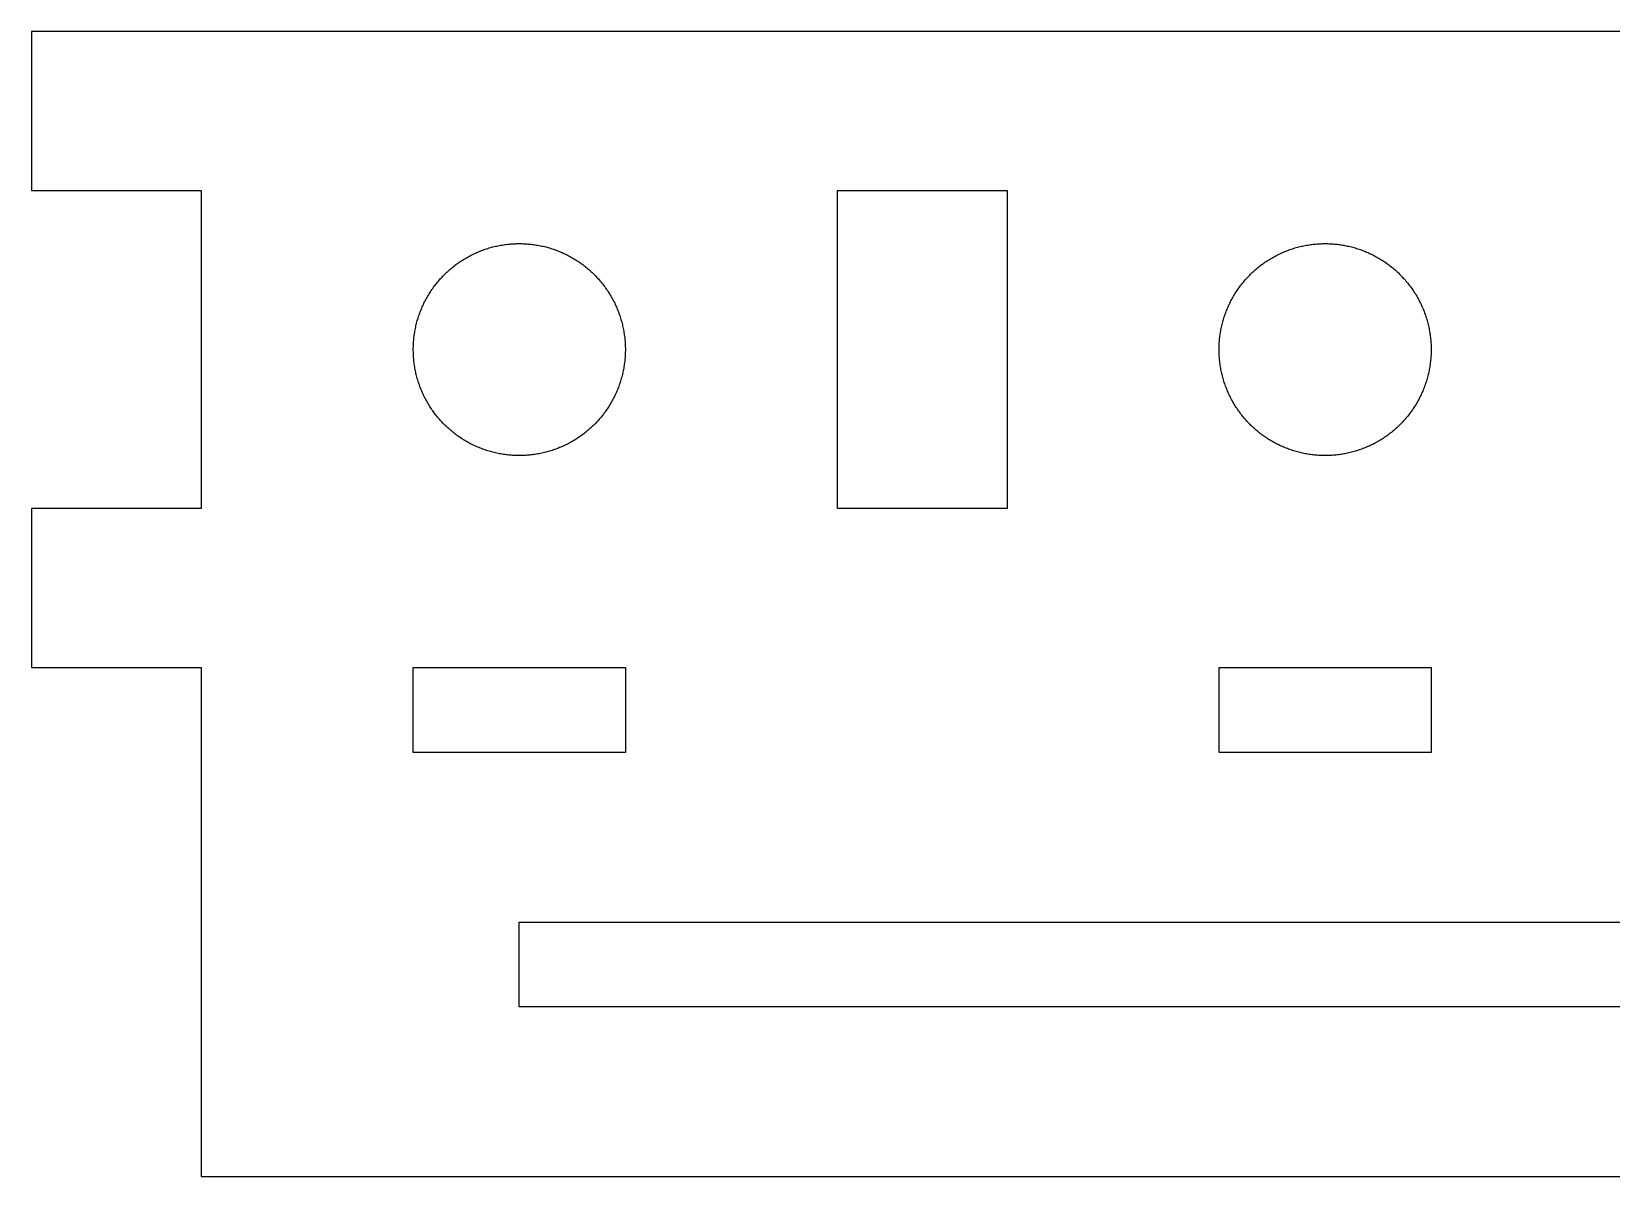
# Model space of a CAD drawing. Header units: metres. Extents: x -160 to 479, y -45 to 506.
# Drawn here: x -160 to -85.5, y 18 to 72 of the extents above; entities that cross this region are included whole.
import ezdxf

# ---------------------------------------------------------------- set-up
doc = ezdxf.new("R2010")
doc.units = ezdxf.units.M

msp = doc.modelspace()

# ---------------------------------------------------------------- linework, layer by layer
for p, q in [((152, 72), (-160, 72)), ((-160, 72), (-160, 64.5)), ((-160, 64.5), (-152, 64.5)), ((-152, 64.5), (-152, 49.5)), ((-122, 49.5), (-122, 64.5)), ((-122, 64.5), (-114, 64.5)), ((-114, 64.5), (-114, 49.5)), ((-138.304, 61.8269), (-138.243, 61.8429)), ((-138.243, 61.8429), (-138.182, 61.8582)), ((-138.182, 61.8582), (-138.121, 61.8726)), ((-138.121, 61.8726), (-138.06, 61.8863)), ((-138.06, 61.8863), (-137.999, 61.8993)), ((-137.999, 61.8993), (-137.937, 61.9114)), ((-137.937, 61.9114), (-137.875, 61.9228)), ((-137.875, 61.9228), (-137.813, 61.9334)), ((-137.813, 61.9334), (-137.751, 61.9433)), ((-137.751, 61.9433), (-137.689, 61.9523)), ((-137.689, 61.9523), (-137.627, 61.9606)), ((-137.627, 61.9606), (-137.564, 61.968)), ((-137.564, 61.968), (-137.502, 61.9747)), ((-137.502, 61.9747), (-137.439, 61.9807)), ((-137.439, 61.9807), (-137.377, 61.9858)), ((-137.377, 61.9858), (-137.314, 61.9901)), ((-137.314, 61.9901), (-137.251, 61.9937)), ((-137.251, 61.9937), (-137.188, 61.9964)), ((-137.188, 61.9964), (-137.126, 61.9984)), ((-137.126, 61.9984), (-137.063, 61.9996)), ((-137.063, 61.9996), (-137, 62)), ((-137, 62), (-136.937, 61.9996)), ((-136.937, 61.9996), (-136.874, 61.9984)), ((-136.874, 61.9984), (-136.812, 61.9964)), ((-136.812, 61.9964), (-136.749, 61.9937)), ((-136.749, 61.9937), (-136.686, 61.9901)), ((-136.686, 61.9901), (-136.623, 61.9858)), ((-136.623, 61.9858), (-136.561, 61.9807)), ((-136.561, 61.9807), (-136.498, 61.9747)), ((-136.498, 61.9747), (-136.436, 61.968)), ((-136.436, 61.968), (-136.373, 61.9606)), ((-136.373, 61.9606), (-136.311, 61.9523)), ((-136.311, 61.9523), (-136.249, 61.9433)), ((-136.249, 61.9433), (-136.187, 61.9334)), ((-136.187, 61.9334), (-136.125, 61.9228)), ((-136.125, 61.9228), (-136.063, 61.9114)), ((-136.063, 61.9114), (-136.001, 61.8993)), ((-136.001, 61.8993), (-135.94, 61.8863)), ((-135.94, 61.8863), (-135.879, 61.8726)), ((-135.879, 61.8726), (-135.818, 61.8582)), ((-135.818, 61.8582), (-135.757, 61.8429)), ((-135.757, 61.8429), (-135.696, 61.8269)), ((-100.304, 61.8269), (-100.243, 61.8429)), ((-100.243, 61.8429), (-100.182, 61.8582)), ((-100.182, 61.8582), (-100.121, 61.8726)), ((-100.121, 61.8726), (-100.06, 61.8863)), ((-100.06, 61.8863), (-99.9985, 61.8993)), ((-99.9985, 61.8993), (-99.9369, 61.9114)), ((-99.9369, 61.9114), (-99.8751, 61.9228)), ((-99.8751, 61.9228), (-99.8132, 61.9334)), ((-99.8132, 61.9334), (-99.7511, 61.9433)), ((-99.7511, 61.9433), (-99.6889, 61.9523)), ((-99.6889, 61.9523), (-99.6267, 61.9606)), ((-99.6267, 61.9606), (-99.5643, 61.968)), ((-99.5643, 61.968), (-99.5018, 61.9747)), ((-99.5018, 61.9747), (-99.4393, 61.9807)), ((-99.4393, 61.9807), (-99.3766, 61.9858)), ((-99.3766, 61.9858), (-99.3139, 61.9901)), ((-99.3139, 61.9901), (-99.2512, 61.9937)), ((-99.2512, 61.9937), (-99.1884, 61.9964)), ((-99.1884, 61.9964), (-99.1256, 61.9984)), ((-99.1256, 61.9984), (-99.0628, 61.9996)), ((-99.0628, 61.9996), (-99, 62)), ((-99, 62), (-98.9372, 61.9996)), ((-98.9372, 61.9996), (-98.8743, 61.9984)), ((-98.8743, 61.9984), (-98.8115, 61.9964)), ((-98.8115, 61.9964), (-98.7488, 61.9937)), ((-98.7488, 61.9937), (-98.686, 61.9901)), ((-98.686, 61.9901), (-98.6234, 61.9858)), ((-98.6234, 61.9858), (-98.5607, 61.9807)), ((-98.5607, 61.9807), (-98.4982, 61.9747)), ((-98.4982, 61.9747), (-98.4357, 61.968)), ((-98.4357, 61.968), (-98.3733, 61.9606)), ((-98.3733, 61.9606), (-98.311, 61.9523)), ((-98.311, 61.9523), (-98.2489, 61.9433)), ((-98.2489, 61.9433), (-98.1868, 61.9334)), ((-98.1868, 61.9334), (-98.1249, 61.9228)), ((-98.1249, 61.9228), (-98.0631, 61.9114)), ((-98.0631, 61.9114), (-98.0014, 61.8993)), ((-98.0014, 61.8993), (-97.94, 61.8863)), ((-97.94, 61.8863), (-97.8786, 61.8726)), ((-97.8786, 61.8726), (-97.8175, 61.8582)), ((-97.8175, 61.8582), (-97.7565, 61.8429)), ((-97.7565, 61.8429), (-97.6958, 61.8269)), ((-139.888, 61.0817), (-139.836, 61.1177)), ((-139.836, 61.1177), (-139.784, 61.153)), ((-139.784, 61.153), (-139.732, 61.1876)), ((-139.732, 61.1876), (-139.679, 61.2216)), ((-139.679, 61.2216), (-139.626, 61.255)), ((-139.626, 61.255), (-139.572, 61.2876)), ((-139.572, 61.2876), (-139.518, 61.3196)), ((-139.518, 61.3196), (-139.464, 61.3509)), ((-139.464, 61.3509), (-139.409, 61.3815)), ((-139.409, 61.3815), (-139.354, 61.4115)), ((-139.354, 61.4115), (-139.298, 61.4407)), ((-139.298, 61.4407), (-139.242, 61.4692)), ((-139.242, 61.4692), (-139.186, 61.497)), ((-139.186, 61.497), (-139.129, 61.5241)), ((-139.129, 61.5241), (-139.072, 61.5505)), ((-139.072, 61.5505), (-139.015, 61.5762)), ((-139.015, 61.5762), (-138.957, 61.6012)), ((-138.957, 61.6012), (-138.899, 61.6254)), ((-138.899, 61.6254), (-138.841, 61.6489)), ((-138.841, 61.6489), (-138.782, 61.6716)), ((-138.782, 61.6716), (-138.723, 61.6937)), ((-138.723, 61.6937), (-138.664, 61.715)), ((-138.664, 61.715), (-138.605, 61.7355)), ((-138.605, 61.7355), (-138.545, 61.7553)), ((-138.545, 61.7553), (-138.485, 61.7743)), ((-138.485, 61.7743), (-138.425, 61.7926)), ((-138.425, 61.7926), (-138.365, 61.8101)), ((-138.365, 61.8101), (-138.304, 61.8269)), ((-135.696, 61.8269), (-135.635, 61.8101)), ((-135.635, 61.8101), (-135.575, 61.7926)), ((-135.575, 61.7926), (-135.515, 61.7743)), ((-135.515, 61.7743), (-135.455, 61.7553)), ((-135.455, 61.7553), (-135.395, 61.7355)), ((-135.395, 61.7355), (-135.336, 61.715)), ((-135.336, 61.715), (-135.277, 61.6937)), ((-135.277, 61.6937), (-135.218, 61.6716)), ((-135.218, 61.6716), (-135.159, 61.6489)), ((-135.159, 61.6489), (-135.101, 61.6254)), ((-135.101, 61.6254), (-135.043, 61.6012)), ((-135.043, 61.6012), (-134.985, 61.5762)), ((-134.985, 61.5762), (-134.928, 61.5505)), ((-134.928, 61.5505), (-134.871, 61.5241)), ((-134.871, 61.5241), (-134.814, 61.497)), ((-134.814, 61.497), (-134.758, 61.4692)), ((-134.758, 61.4692), (-134.702, 61.4407)), ((-134.702, 61.4407), (-134.646, 61.4115)), ((-134.646, 61.4115), (-134.591, 61.3815)), ((-134.591, 61.3815), (-134.536, 61.3509)), ((-134.536, 61.3509), (-134.482, 61.3196)), ((-134.482, 61.3196), (-134.428, 61.2876)), ((-134.428, 61.2876), (-134.374, 61.255)), ((-134.374, 61.255), (-134.321, 61.2216)), ((-134.321, 61.2216), (-134.268, 61.1876)), ((-134.268, 61.1876), (-134.216, 61.153)), ((-134.216, 61.153), (-134.164, 61.1177)), ((-134.164, 61.1177), (-134.112, 61.0817)), ((-101.888, 61.0817), (-101.836, 61.1177)), ((-101.836, 61.1177), (-101.784, 61.153)), ((-101.784, 61.153), (-101.732, 61.1876)), ((-101.732, 61.1876), (-101.679, 61.2216)), ((-101.679, 61.2216), (-101.626, 61.255)), ((-101.626, 61.255), (-101.572, 61.2876)), ((-101.572, 61.2876), (-101.518, 61.3196)), ((-101.518, 61.3196), (-101.464, 61.3509)), ((-101.464, 61.3509), (-101.409, 61.3815)), ((-101.409, 61.3815), (-101.354, 61.4115)), ((-101.354, 61.4115), (-101.298, 61.4407)), ((-101.298, 61.4407), (-101.242, 61.4692)), ((-101.242, 61.4692), (-101.186, 61.497)), ((-101.186, 61.497), (-101.129, 61.5241)), ((-101.129, 61.5241), (-101.072, 61.5505)), ((-101.072, 61.5505), (-101.015, 61.5762)), ((-101.015, 61.5762), (-100.957, 61.6012)), ((-100.957, 61.6012), (-100.899, 61.6254)), ((-100.899, 61.6254), (-100.841, 61.6489)), ((-100.841, 61.6489), (-100.782, 61.6716)), ((-100.782, 61.6716), (-100.723, 61.6937)), ((-100.723, 61.6937), (-100.664, 61.715)), ((-100.664, 61.715), (-100.605, 61.7355)), ((-100.605, 61.7355), (-100.545, 61.7553)), ((-100.545, 61.7553), (-100.485, 61.7743)), ((-100.485, 61.7743), (-100.425, 61.7926)), ((-100.425, 61.7926), (-100.365, 61.8101)), ((-100.365, 61.8101), (-100.304, 61.8269)), ((-97.6958, 61.8269), (-97.6352, 61.8101)), ((-97.6352, 61.8101), (-97.5749, 61.7926)), ((-97.5749, 61.7926), (-97.5148, 61.7743)), ((-97.5148, 61.7743), (-97.4549, 61.7553)), ((-97.4549, 61.7553), (-97.3953, 61.7355)), ((-97.3953, 61.7355), (-97.3359, 61.715)), ((-97.3359, 61.715), (-97.2768, 61.6937)), ((-97.2768, 61.6937), (-97.2179, 61.6716)), ((-97.2179, 61.6716), (-97.1594, 61.6489)), ((-97.1594, 61.6489), (-97.1011, 61.6254)), ((-97.1011, 61.6254), (-97.0431, 61.6012)), ((-97.0431, 61.6012), (-96.9855, 61.5762)), ((-96.9855, 61.5762), (-96.9281, 61.5505)), ((-96.9281, 61.5505), (-96.8711, 61.5241)), ((-96.8711, 61.5241), (-96.8144, 61.497)), ((-96.8144, 61.497), (-96.7581, 61.4692)), ((-96.7581, 61.4692), (-96.7021, 61.4407)), ((-96.7021, 61.4407), (-96.6465, 61.4115)), ((-96.6465, 61.4115), (-96.5912, 61.3815)), ((-96.5912, 61.3815), (-96.5364, 61.3509)), ((-96.5364, 61.3509), (-96.4819, 61.3196)), ((-96.4819, 61.3196), (-96.4278, 61.2876)), ((-96.4278, 61.2876), (-96.3741, 61.255)), ((-96.3741, 61.255), (-96.3209, 61.2216)), ((-96.3209, 61.2216), (-96.268, 61.1876)), ((-96.268, 61.1876), (-96.2156, 61.153)), ((-96.2156, 61.153), (-96.1637, 61.1177)), ((-96.1637, 61.1177), (-96.1121, 61.0817)), ((-140.73, 60.33), (-140.688, 60.3767)), ((-140.688, 60.3767), (-140.645, 60.4227)), ((-140.645, 60.4227), (-140.602, 60.4683)), ((-140.602, 60.4683), (-140.558, 60.5132)), ((-140.558, 60.5132), (-140.513, 60.5577)), ((-140.513, 60.5577), (-140.468, 60.6015)), ((-140.468, 60.6015), (-140.423, 60.6448)), ((-140.423, 60.6448), (-140.377, 60.6876)), ((-140.377, 60.6876), (-140.33, 60.7297)), ((-140.33, 60.7297), (-140.283, 60.7713)), ((-140.283, 60.7713), (-140.235, 60.8122)), ((-140.235, 60.8122), (-140.187, 60.8526)), ((-140.187, 60.8526), (-140.138, 60.8923)), ((-140.138, 60.8923), (-140.089, 60.9314)), ((-140.089, 60.9314), (-140.04, 60.9699)), ((-140.04, 60.9699), (-139.99, 61.0078)), ((-139.99, 61.0078), (-139.939, 61.0451)), ((-139.939, 61.0451), (-139.888, 61.0817)), ((-134.112, 61.0817), (-134.061, 61.0451)), ((-134.061, 61.0451), (-134.01, 61.0078)), ((-134.01, 61.0078), (-133.96, 60.9699)), ((-133.96, 60.9699), (-133.911, 60.9314)), ((-133.911, 60.9314), (-133.862, 60.8923)), ((-133.862, 60.8923), (-133.813, 60.8526)), ((-133.813, 60.8526), (-133.765, 60.8122)), ((-133.765, 60.8122), (-133.717, 60.7713)), ((-133.717, 60.7713), (-133.67, 60.7297)), ((-133.67, 60.7297), (-133.623, 60.6876)), ((-133.623, 60.6876), (-133.577, 60.6448)), ((-133.577, 60.6448), (-133.532, 60.6015)), ((-133.532, 60.6015), (-133.487, 60.5577)), ((-133.487, 60.5577), (-133.442, 60.5132)), ((-133.442, 60.5132), (-133.398, 60.4683)), ((-133.398, 60.4683), (-133.355, 60.4227)), ((-133.355, 60.4227), (-133.312, 60.3767)), ((-133.312, 60.3767), (-133.27, 60.33)), ((-102.73, 60.33), (-102.688, 60.3767)), ((-102.688, 60.3767), (-102.645, 60.4227)), ((-102.645, 60.4227), (-102.602, 60.4683)), ((-102.602, 60.4683), (-102.558, 60.5132)), ((-102.558, 60.5132), (-102.513, 60.5577)), ((-102.513, 60.5577), (-102.468, 60.6015)), ((-102.468, 60.6015), (-102.423, 60.6448)), ((-102.423, 60.6448), (-102.377, 60.6876)), ((-102.377, 60.6876), (-102.33, 60.7297)), ((-102.33, 60.7297), (-102.283, 60.7713)), ((-102.283, 60.7713), (-102.235, 60.8122)), ((-102.235, 60.8122), (-102.187, 60.8526)), ((-102.187, 60.8526), (-102.138, 60.8923)), ((-102.138, 60.8923), (-102.089, 60.9314)), ((-102.089, 60.9314), (-102.04, 60.9699)), ((-102.04, 60.9699), (-101.99, 61.0078)), ((-101.99, 61.0078), (-101.939, 61.0451)), ((-101.939, 61.0451), (-101.888, 61.0817)), ((-96.1121, 61.0817), (-96.0611, 61.0451)), ((-96.0611, 61.0451), (-96.0105, 61.0078)), ((-96.0105, 61.0078), (-95.9603, 60.9699)), ((-95.9603, 60.9699), (-95.9107, 60.9314)), ((-95.9107, 60.9314), (-95.8615, 60.8923)), ((-95.8615, 60.8923), (-95.8129, 60.8526)), ((-95.8129, 60.8526), (-95.7647, 60.8122)), ((-95.7647, 60.8122), (-95.7171, 60.7713)), ((-95.7171, 60.7713), (-95.6699, 60.7297)), ((-95.6699, 60.7297), (-95.6233, 60.6876)), ((-95.6233, 60.6876), (-95.5773, 60.6448)), ((-95.5773, 60.6448), (-95.5317, 60.6015)), ((-95.5317, 60.6015), (-95.4867, 60.5577)), ((-95.4867, 60.5577), (-95.4423, 60.5132)), ((-95.4423, 60.5132), (-95.3985, 60.4683)), ((-95.3985, 60.4683), (-95.3551, 60.4227)), ((-95.3551, 60.4227), (-95.3124, 60.3767)), ((-95.3124, 60.3767), (-95.2703, 60.33)), ((-141.288, 59.5722), (-141.255, 59.6259)), ((-141.255, 59.6259), (-141.222, 59.6791)), ((-141.222, 59.6791), (-141.188, 59.732)), ((-141.188, 59.732), (-141.153, 59.7844)), ((-141.153, 59.7844), (-141.118, 59.8363)), ((-141.118, 59.8363), (-141.082, 59.8879)), ((-141.082, 59.8879), (-141.045, 59.9389)), ((-141.045, 59.9389), (-141.008, 59.9895)), ((-141.008, 59.9895), (-140.97, 60.0396)), ((-140.97, 60.0396), (-140.931, 60.0893)), ((-140.931, 60.0893), (-140.892, 60.1384)), ((-140.892, 60.1384), (-140.853, 60.1871)), ((-140.853, 60.1871), (-140.812, 60.2353)), ((-140.812, 60.2353), (-140.771, 60.2829)), ((-140.771, 60.2829), (-140.73, 60.33)), ((-133.27, 60.33), (-133.229, 60.2829)), ((-133.229, 60.2829), (-133.188, 60.2353)), ((-133.188, 60.2353), (-133.147, 60.1871)), ((-133.147, 60.1871), (-133.108, 60.1384)), ((-133.108, 60.1384), (-133.069, 60.0893)), ((-133.069, 60.0893), (-133.03, 60.0396)), ((-133.03, 60.0396), (-132.992, 59.9895)), ((-132.992, 59.9895), (-132.955, 59.9389)), ((-132.955, 59.9389), (-132.918, 59.8879)), ((-132.918, 59.8879), (-132.882, 59.8363)), ((-132.882, 59.8363), (-132.847, 59.7844)), ((-132.847, 59.7844), (-132.812, 59.732)), ((-132.812, 59.732), (-132.778, 59.6791)), ((-132.778, 59.6791), (-132.745, 59.6259)), ((-132.745, 59.6259), (-132.712, 59.5722)), ((-103.288, 59.5722), (-103.255, 59.6259)), ((-103.255, 59.6259), (-103.222, 59.6791)), ((-103.222, 59.6791), (-103.188, 59.732)), ((-103.188, 59.732), (-103.153, 59.7844)), ((-103.153, 59.7844), (-103.118, 59.8363)), ((-103.118, 59.8363), (-103.082, 59.8879)), ((-103.082, 59.8879), (-103.045, 59.9389)), ((-103.045, 59.9389), (-103.008, 59.9895)), ((-103.008, 59.9895), (-102.97, 60.0396)), ((-102.97, 60.0396), (-102.931, 60.0893)), ((-102.931, 60.0893), (-102.892, 60.1384)), ((-102.892, 60.1384), (-102.853, 60.1871)), ((-102.853, 60.1871), (-102.812, 60.2353)), ((-102.812, 60.2353), (-102.771, 60.2829)), ((-102.771, 60.2829), (-102.73, 60.33)), ((-95.2703, 60.33), (-95.2287, 60.2829)), ((-95.2287, 60.2829), (-95.1878, 60.2353)), ((-95.1878, 60.2353), (-95.1474, 60.1871)), ((-95.1474, 60.1871), (-95.1077, 60.1384)), ((-95.1077, 60.1384), (-95.0686, 60.0893)), ((-95.0686, 60.0893), (-95.03, 60.0396)), ((-95.03, 60.0396), (-94.9922, 59.9895)), ((-94.9922, 59.9895), (-94.9549, 59.9389)), ((-94.9549, 59.9389), (-94.9183, 59.8879)), ((-94.9183, 59.8879), (-94.8823, 59.8363)), ((-94.8823, 59.8363), (-94.847, 59.7844)), ((-94.847, 59.7844), (-94.8123, 59.732)), ((-94.8123, 59.732), (-94.7784, 59.6791)), ((-94.7784, 59.6791), (-94.745, 59.6259)), ((-94.745, 59.6259), (-94.7124, 59.5722)), ((-141.649, 58.8406), (-141.625, 58.8989)), ((-141.625, 58.8989), (-141.601, 58.9569)), ((-141.601, 58.9569), (-141.576, 59.0145)), ((-141.576, 59.0145), (-141.551, 59.0719)), ((-141.551, 59.0719), (-141.524, 59.1289)), ((-141.524, 59.1289), (-141.497, 59.1856)), ((-141.497, 59.1856), (-141.469, 59.2419)), ((-141.469, 59.2419), (-141.441, 59.2979)), ((-141.441, 59.2979), (-141.411, 59.3535)), ((-141.411, 59.3535), (-141.382, 59.4088)), ((-141.382, 59.4088), (-141.351, 59.4636)), ((-141.351, 59.4636), (-141.32, 59.5181)), ((-141.32, 59.5181), (-141.288, 59.5722)), ((-132.712, 59.5722), (-132.68, 59.5181)), ((-132.68, 59.5181), (-132.649, 59.4636)), ((-132.649, 59.4636), (-132.618, 59.4088)), ((-132.618, 59.4088), (-132.589, 59.3535)), ((-132.589, 59.3535), (-132.559, 59.2979)), ((-132.559, 59.2979), (-132.531, 59.2419)), ((-132.531, 59.2419), (-132.503, 59.1856)), ((-132.503, 59.1856), (-132.476, 59.1289)), ((-132.476, 59.1289), (-132.449, 59.0719)), ((-132.449, 59.0719), (-132.424, 59.0145)), ((-132.424, 59.0145), (-132.399, 58.9569)), ((-132.399, 58.9569), (-132.375, 58.8989)), ((-132.375, 58.8989), (-132.351, 58.8406)), ((-103.649, 58.8406), (-103.625, 58.8989)), ((-103.625, 58.8989), (-103.601, 58.9569)), ((-103.601, 58.9569), (-103.576, 59.0145)), ((-103.576, 59.0145), (-103.551, 59.0719)), ((-103.551, 59.0719), (-103.524, 59.1289)), ((-103.524, 59.1289), (-103.497, 59.1856)), ((-103.497, 59.1856), (-103.469, 59.2419)), ((-103.469, 59.2419), (-103.441, 59.2979)), ((-103.441, 59.2979), (-103.411, 59.3535)), ((-103.411, 59.3535), (-103.382, 59.4088)), ((-103.382, 59.4088), (-103.351, 59.4636)), ((-103.351, 59.4636), (-103.32, 59.5181)), ((-103.32, 59.5181), (-103.288, 59.5722)), ((-94.7124, 59.5722), (-94.6804, 59.5181)), ((-94.6804, 59.5181), (-94.6491, 59.4636)), ((-94.6491, 59.4636), (-94.6185, 59.4088)), ((-94.6185, 59.4088), (-94.5885, 59.3535)), ((-94.5885, 59.3535), (-94.5593, 59.2979)), ((-94.5593, 59.2979), (-94.5308, 59.2419)), ((-94.5308, 59.2419), (-94.503, 59.1856)), ((-94.503, 59.1856), (-94.4759, 59.1289)), ((-94.4759, 59.1289), (-94.4495, 59.0719)), ((-94.4495, 59.0719), (-94.4238, 59.0145)), ((-94.4238, 59.0145), (-94.3988, 58.9569)), ((-94.3988, 58.9569), (-94.3746, 58.8989)), ((-94.3746, 58.8989), (-94.3511, 58.8406)), ((-141.886, 58.06), (-141.873, 58.1214)), ((-141.873, 58.1214), (-141.858, 58.1825)), ((-141.858, 58.1825), (-141.843, 58.2434)), ((-141.843, 58.2434), (-141.827, 58.3042)), ((-141.827, 58.3042), (-141.81, 58.3647)), ((-141.81, 58.3647), (-141.793, 58.4251)), ((-141.793, 58.4251), (-141.774, 58.4852)), ((-141.774, 58.4852), (-141.755, 58.5451)), ((-141.755, 58.5451), (-141.735, 58.6047)), ((-141.735, 58.6047), (-141.715, 58.6641)), ((-141.715, 58.6641), (-141.694, 58.7232)), ((-141.694, 58.7232), (-141.672, 58.7821)), ((-141.672, 58.7821), (-141.649, 58.8406)), ((-132.351, 58.8406), (-132.328, 58.7821)), ((-132.328, 58.7821), (-132.306, 58.7232)), ((-132.306, 58.7232), (-132.285, 58.6641)), ((-132.285, 58.6641), (-132.264, 58.6047)), ((-132.264, 58.6047), (-132.245, 58.5451)), ((-132.245, 58.5451), (-132.226, 58.4852)), ((-132.226, 58.4852), (-132.207, 58.4251)), ((-132.207, 58.4251), (-132.19, 58.3647)), ((-132.19, 58.3647), (-132.173, 58.3042)), ((-132.173, 58.3042), (-132.157, 58.2434)), ((-132.157, 58.2434), (-132.142, 58.1825)), ((-132.142, 58.1825), (-132.127, 58.1214)), ((-132.127, 58.1214), (-132.114, 58.06)), ((-103.886, 58.06), (-103.873, 58.1214)), ((-103.873, 58.1214), (-103.858, 58.1825)), ((-103.858, 58.1825), (-103.843, 58.2434)), ((-103.843, 58.2434), (-103.827, 58.3042)), ((-103.827, 58.3042), (-103.81, 58.3647)), ((-103.81, 58.3647), (-103.793, 58.4251)), ((-103.793, 58.4251), (-103.774, 58.4852)), ((-103.774, 58.4852), (-103.755, 58.5451)), ((-103.755, 58.5451), (-103.735, 58.6047)), ((-103.735, 58.6047), (-103.715, 58.6641)), ((-103.715, 58.6641), (-103.694, 58.7232)), ((-103.694, 58.7232), (-103.672, 58.7821)), ((-103.672, 58.7821), (-103.649, 58.8406)), ((-94.3511, 58.8406), (-94.3284, 58.7821)), ((-94.3284, 58.7821), (-94.3063, 58.7232)), ((-94.3063, 58.7232), (-94.285, 58.6641)), ((-94.285, 58.6641), (-94.2645, 58.6047)), ((-94.2645, 58.6047), (-94.2447, 58.5451)), ((-94.2447, 58.5451), (-94.2257, 58.4852)), ((-94.2257, 58.4852), (-94.2074, 58.4251)), ((-94.2074, 58.4251), (-94.1898, 58.3647)), ((-94.1898, 58.3647), (-94.1731, 58.3042)), ((-94.1731, 58.3042), (-94.1571, 58.2434)), ((-94.1571, 58.2434), (-94.1418, 58.1825)), ((-94.1418, 58.1825), (-94.1274, 58.1214)), ((-94.1274, 58.1214), (-94.1136, 58.06)), ((-141.99, 57.3139), (-141.986, 57.3766)), ((-141.986, 57.3766), (-141.981, 57.4393)), ((-141.981, 57.4393), (-141.975, 57.5018)), ((-141.975, 57.5018), (-141.968, 57.5643)), ((-141.968, 57.5643), (-141.961, 57.6267)), ((-141.961, 57.6267), (-141.952, 57.6889)), ((-141.952, 57.6889), (-141.943, 57.7511)), ((-141.943, 57.7511), (-141.933, 57.8132)), ((-141.933, 57.8132), (-141.923, 57.8751)), ((-141.923, 57.8751), (-141.911, 57.9369)), ((-141.911, 57.9369), (-141.899, 57.9985)), ((-141.899, 57.9985), (-141.886, 58.06)), ((-132.114, 58.06), (-132.101, 57.9985)), ((-132.101, 57.9985), (-132.089, 57.9369)), ((-132.089, 57.9369), (-132.077, 57.8751)), ((-132.077, 57.8751), (-132.067, 57.8132)), ((-132.067, 57.8132), (-132.057, 57.7511)), ((-132.057, 57.7511), (-132.048, 57.6889)), ((-132.048, 57.6889), (-132.039, 57.6267)), ((-132.039, 57.6267), (-132.032, 57.5643)), ((-132.032, 57.5643), (-132.025, 57.5018)), ((-132.025, 57.5018), (-132.019, 57.4393)), ((-132.019, 57.4393), (-132.014, 57.3766)), ((-132.014, 57.3766), (-132.01, 57.3139)), ((-103.99, 57.3139), (-103.986, 57.3766)), ((-103.986, 57.3766), (-103.981, 57.4393)), ((-103.981, 57.4393), (-103.975, 57.5018)), ((-103.975, 57.5018), (-103.968, 57.5643)), ((-103.968, 57.5643), (-103.961, 57.6267)), ((-103.961, 57.6267), (-103.952, 57.6889)), ((-103.952, 57.6889), (-103.943, 57.7511)), ((-103.943, 57.7511), (-103.933, 57.8132)), ((-103.933, 57.8132), (-103.923, 57.8751)), ((-103.923, 57.8751), (-103.911, 57.9369)), ((-103.911, 57.9369), (-103.899, 57.9985)), ((-103.899, 57.9985), (-103.886, 58.06)), ((-94.1136, 58.06), (-94.1007, 57.9985)), ((-94.1007, 57.9985), (-94.0886, 57.9369)), ((-94.0886, 57.9369), (-94.0772, 57.8751)), ((-94.0772, 57.8751), (-94.0666, 57.8132)), ((-94.0666, 57.8132), (-94.0567, 57.7511)), ((-94.0567, 57.7511), (-94.0477, 57.6889)), ((-94.0477, 57.6889), (-94.0394, 57.6267)), ((-94.0394, 57.6267), (-94.0319, 57.5643)), ((-94.0319, 57.5643), (-94.0252, 57.5018)), ((-94.0252, 57.5018), (-94.0193, 57.4393)), ((-94.0193, 57.4393), (-94.0142, 57.3766)), ((-94.0142, 57.3766), (-94.0099, 57.3139)), ((-142, 57.0628), (-141.998, 57.1256)), ((-142, 57), (-142, 57.0628)), ((-142, 56.9372), (-142, 57)), ((-141.998, 56.8744), (-142, 56.9372)), ((-141.998, 57.1256), (-141.996, 57.1884)), ((-141.996, 56.8116), (-141.998, 56.8744)), ((-141.996, 57.1884), (-141.994, 57.2512)), ((-141.994, 56.7488), (-141.996, 56.8116)), ((-141.994, 57.2512), (-141.99, 57.3139)), ((-141.99, 56.6861), (-141.994, 56.7488)), ((-141.986, 56.6234), (-141.99, 56.6861)), ((-141.981, 56.5607), (-141.986, 56.6234)), ((-132.014, 56.6234), (-132.019, 56.5607)), ((-132.01, 56.6861), (-132.014, 56.6234)), ((-132.01, 57.3139), (-132.006, 57.2512)), ((-132.006, 56.7488), (-132.01, 56.6861)), ((-132.006, 57.2512), (-132.004, 57.1884)), ((-132.004, 56.8116), (-132.006, 56.7488)), ((-132.004, 57.1884), (-132.002, 57.1256)), ((-132.002, 56.8744), (-132.004, 56.8116)), ((-132.002, 57.1256), (-132, 57.0628)), ((-132, 56.9372), (-132.002, 56.8744)), ((-132, 57.0628), (-132, 57)), ((-132, 57), (-132, 56.9372)), ((-104, 57.0628), (-103.998, 57.1256)), ((-104, 57), (-104, 57.0628)), ((-104, 56.9372), (-104, 57)), ((-103.998, 56.8744), (-104, 56.9372)), ((-103.998, 57.1256), (-103.996, 57.1884)), ((-103.996, 56.8116), (-103.998, 56.8744)), ((-103.996, 57.1884), (-103.994, 57.2512)), ((-103.994, 56.7488), (-103.996, 56.8116)), ((-103.994, 57.2512), (-103.99, 57.3139)), ((-103.99, 56.6861), (-103.994, 56.7488)), ((-103.986, 56.6234), (-103.99, 56.6861)), ((-103.981, 56.5607), (-103.986, 56.6234)), ((-94.0142, 56.6234), (-94.0193, 56.5607)), ((-94.0099, 56.6861), (-94.0142, 56.6234)), ((-94.0099, 57.3139), (-94.0063, 57.2512)), ((-94.0063, 56.7488), (-94.0099, 56.6861)), ((-94.0063, 57.2512), (-94.0035, 57.1884)), ((-94.0035, 56.8116), (-94.0063, 56.7488)), ((-94.0035, 57.1884), (-94.0016, 57.1256)), ((-94.0016, 56.8744), (-94.0035, 56.8116)), ((-94.0016, 57.1256), (-94.0004, 57.0628)), ((-94.0004, 56.9372), (-94.0016, 56.8744)), ((-94.0004, 57.0628), (-94, 57)), ((-94, 57), (-94.0004, 56.9372)), ((-141.975, 56.4982), (-141.981, 56.5607)), ((-141.968, 56.4357), (-141.975, 56.4982)), ((-141.961, 56.3733), (-141.968, 56.4357)), ((-141.952, 56.3111), (-141.961, 56.3733)), ((-141.943, 56.2489), (-141.952, 56.3111)), ((-141.933, 56.1868), (-141.943, 56.2489)), ((-141.923, 56.1249), (-141.933, 56.1868)), ((-141.911, 56.0631), (-141.923, 56.1249)), ((-141.899, 56.0015), (-141.911, 56.0631)), ((-141.886, 55.94), (-141.899, 56.0015)), ((-141.873, 55.8786), (-141.886, 55.94)), ((-141.858, 55.8175), (-141.873, 55.8786)), ((-132.127, 55.8786), (-132.142, 55.8175)), ((-132.114, 55.94), (-132.127, 55.8786)), ((-132.101, 56.0015), (-132.114, 55.94)), ((-132.089, 56.0631), (-132.101, 56.0015)), ((-132.077, 56.1249), (-132.089, 56.0631)), ((-132.067, 56.1868), (-132.077, 56.1249)), ((-132.057, 56.2489), (-132.067, 56.1868)), ((-132.048, 56.3111), (-132.057, 56.2489)), ((-132.039, 56.3733), (-132.048, 56.3111)), ((-132.032, 56.4357), (-132.039, 56.3733)), ((-132.025, 56.4982), (-132.032, 56.4357)), ((-132.019, 56.5607), (-132.025, 56.4982)), ((-103.975, 56.4982), (-103.981, 56.5607)), ((-103.968, 56.4357), (-103.975, 56.4982)), ((-103.961, 56.3733), (-103.968, 56.4357)), ((-103.952, 56.3111), (-103.961, 56.3733)), ((-103.943, 56.2489), (-103.952, 56.3111)), ((-103.933, 56.1868), (-103.943, 56.2489)), ((-103.923, 56.1249), (-103.933, 56.1868)), ((-103.911, 56.0631), (-103.923, 56.1249)), ((-103.899, 56.0015), (-103.911, 56.0631)), ((-103.886, 55.94), (-103.899, 56.0015)), ((-103.873, 55.8786), (-103.886, 55.94)), ((-103.858, 55.8175), (-103.873, 55.8786)), ((-94.1274, 55.8786), (-94.1418, 55.8175)), ((-94.1136, 55.94), (-94.1274, 55.8786)), ((-94.1007, 56.0015), (-94.1136, 55.94)), ((-94.0886, 56.0631), (-94.1007, 56.0015)), ((-94.0772, 56.1249), (-94.0886, 56.0631)), ((-94.0666, 56.1868), (-94.0772, 56.1249)), ((-94.0567, 56.2489), (-94.0666, 56.1868)), ((-94.0477, 56.3111), (-94.0567, 56.2489)), ((-94.0394, 56.3733), (-94.0477, 56.3111)), ((-94.0319, 56.4357), (-94.0394, 56.3733)), ((-94.0252, 56.4982), (-94.0319, 56.4357)), ((-94.0193, 56.5607), (-94.0252, 56.4982)), ((-141.843, 55.7566), (-141.858, 55.8175)), ((-141.827, 55.6958), (-141.843, 55.7566)), ((-141.81, 55.6353), (-141.827, 55.6958)), ((-141.793, 55.5749), (-141.81, 55.6353)), ((-141.774, 55.5148), (-141.793, 55.5749)), ((-141.755, 55.4549), (-141.774, 55.5148)), ((-141.735, 55.3953), (-141.755, 55.4549)), ((-141.715, 55.3359), (-141.735, 55.3953)), ((-141.694, 55.2768), (-141.715, 55.3359)), ((-141.672, 55.2179), (-141.694, 55.2768)), ((-141.649, 55.1594), (-141.672, 55.2179)), ((-141.625, 55.1011), (-141.649, 55.1594)), ((-132.351, 55.1594), (-132.375, 55.1011)), ((-132.328, 55.2179), (-132.351, 55.1594)), ((-132.306, 55.2768), (-132.328, 55.2179)), ((-132.285, 55.3359), (-132.306, 55.2768)), ((-132.264, 55.3953), (-132.285, 55.3359)), ((-132.245, 55.4549), (-132.264, 55.3953)), ((-132.226, 55.5148), (-132.245, 55.4549)), ((-132.207, 55.5749), (-132.226, 55.5148)), ((-132.19, 55.6353), (-132.207, 55.5749)), ((-132.173, 55.6958), (-132.19, 55.6353)), ((-132.157, 55.7566), (-132.173, 55.6958)), ((-132.142, 55.8175), (-132.157, 55.7566)), ((-103.843, 55.7566), (-103.858, 55.8175)), ((-103.827, 55.6958), (-103.843, 55.7566)), ((-103.81, 55.6353), (-103.827, 55.6958)), ((-103.793, 55.5749), (-103.81, 55.6353)), ((-103.774, 55.5148), (-103.793, 55.5749)), ((-103.755, 55.4549), (-103.774, 55.5148)), ((-103.735, 55.3953), (-103.755, 55.4549)), ((-103.715, 55.3359), (-103.735, 55.3953)), ((-103.694, 55.2768), (-103.715, 55.3359)), ((-103.672, 55.2179), (-103.694, 55.2768)), ((-103.649, 55.1594), (-103.672, 55.2179)), ((-103.625, 55.1011), (-103.649, 55.1594)), ((-94.3511, 55.1594), (-94.3746, 55.1011)), ((-94.3284, 55.2179), (-94.3511, 55.1594)), ((-94.3063, 55.2768), (-94.3284, 55.2179)), ((-94.285, 55.3359), (-94.3063, 55.2768)), ((-94.2645, 55.3953), (-94.285, 55.3359)), ((-94.2447, 55.4549), (-94.2645, 55.3953)), ((-94.2257, 55.5148), (-94.2447, 55.4549)), ((-94.2074, 55.5749), (-94.2257, 55.5148)), ((-94.1898, 55.6353), (-94.2074, 55.5749)), ((-94.1731, 55.6958), (-94.1898, 55.6353)), ((-94.1571, 55.7566), (-94.1731, 55.6958)), ((-94.1418, 55.8175), (-94.1571, 55.7566)), ((-141.601, 55.0431), (-141.625, 55.1011)), ((-141.576, 54.9855), (-141.601, 55.0431)), ((-141.551, 54.9281), (-141.576, 54.9855)), ((-141.524, 54.8711), (-141.551, 54.9281)), ((-141.497, 54.8144), (-141.524, 54.8711)), ((-141.469, 54.7581), (-141.497, 54.8144)), ((-141.441, 54.7021), (-141.469, 54.7581)), ((-141.411, 54.6465), (-141.441, 54.7021)), ((-141.382, 54.5912), (-141.411, 54.6465)), ((-141.351, 54.5364), (-141.382, 54.5912)), ((-141.32, 54.4819), (-141.351, 54.5364)), ((-141.288, 54.4278), (-141.32, 54.4819)), ((-141.255, 54.3741), (-141.288, 54.4278)), ((-132.712, 54.4278), (-132.745, 54.3741)), ((-132.68, 54.4819), (-132.712, 54.4278)), ((-132.649, 54.5364), (-132.68, 54.4819)), ((-132.618, 54.5912), (-132.649, 54.5364)), ((-132.589, 54.6465), (-132.618, 54.5912)), ((-132.559, 54.7021), (-132.589, 54.6465)), ((-132.531, 54.7581), (-132.559, 54.7021)), ((-132.503, 54.8144), (-132.531, 54.7581)), ((-132.476, 54.8711), (-132.503, 54.8144)), ((-132.449, 54.9281), (-132.476, 54.8711)), ((-132.424, 54.9855), (-132.449, 54.9281)), ((-132.399, 55.0431), (-132.424, 54.9855)), ((-132.375, 55.1011), (-132.399, 55.0431)), ((-103.601, 55.0431), (-103.625, 55.1011)), ((-103.576, 54.9855), (-103.601, 55.0431)), ((-103.551, 54.9281), (-103.576, 54.9855)), ((-103.524, 54.8711), (-103.551, 54.9281)), ((-103.497, 54.8144), (-103.524, 54.8711)), ((-103.469, 54.7581), (-103.497, 54.8144)), ((-103.441, 54.7021), (-103.469, 54.7581)), ((-103.411, 54.6465), (-103.441, 54.7021)), ((-103.382, 54.5912), (-103.411, 54.6465)), ((-103.351, 54.5364), (-103.382, 54.5912)), ((-103.32, 54.4819), (-103.351, 54.5364)), ((-103.288, 54.4278), (-103.32, 54.4819)), ((-103.255, 54.3741), (-103.288, 54.4278)), ((-94.7124, 54.4278), (-94.745, 54.3741)), ((-94.6804, 54.4819), (-94.7124, 54.4278)), ((-94.6491, 54.5364), (-94.6804, 54.4819)), ((-94.6185, 54.5912), (-94.6491, 54.5364)), ((-94.5885, 54.6465), (-94.6185, 54.5912)), ((-94.5593, 54.7021), (-94.5885, 54.6465)), ((-94.5308, 54.7581), (-94.5593, 54.7021)), ((-94.503, 54.8144), (-94.5308, 54.7581)), ((-94.4759, 54.8711), (-94.503, 54.8144)), ((-94.4495, 54.9281), (-94.4759, 54.8711)), ((-94.4238, 54.9855), (-94.4495, 54.9281)), ((-94.3988, 55.0431), (-94.4238, 54.9855)), ((-94.3746, 55.1011), (-94.3988, 55.0431)), ((-141.222, 54.3209), (-141.255, 54.3741)), ((-141.188, 54.268), (-141.222, 54.3209)), ((-141.153, 54.2156), (-141.188, 54.268)), ((-141.118, 54.1637), (-141.153, 54.2156)), ((-141.082, 54.1121), (-141.118, 54.1637)), ((-141.045, 54.0611), (-141.082, 54.1121)), ((-141.008, 54.0105), (-141.045, 54.0611)), ((-140.97, 53.9604), (-141.008, 54.0105)), ((-140.931, 53.9107), (-140.97, 53.9604)), ((-140.892, 53.8616), (-140.931, 53.9107)), ((-140.853, 53.8129), (-140.892, 53.8616)), ((-140.812, 53.7647), (-140.853, 53.8129)), ((-140.771, 53.7171), (-140.812, 53.7647)), ((-140.73, 53.67), (-140.771, 53.7171)), ((-140.688, 53.6233), (-140.73, 53.67)), ((-133.27, 53.67), (-133.312, 53.6233)), ((-133.229, 53.7171), (-133.27, 53.67)), ((-133.188, 53.7647), (-133.229, 53.7171)), ((-133.147, 53.8129), (-133.188, 53.7647)), ((-133.108, 53.8616), (-133.147, 53.8129)), ((-133.069, 53.9107), (-133.108, 53.8616)), ((-133.03, 53.9604), (-133.069, 53.9107)), ((-132.992, 54.0105), (-133.03, 53.9604)), ((-132.955, 54.0611), (-132.992, 54.0105)), ((-132.918, 54.1121), (-132.955, 54.0611)), ((-132.882, 54.1637), (-132.918, 54.1121)), ((-132.847, 54.2156), (-132.882, 54.1637)), ((-132.812, 54.268), (-132.847, 54.2156)), ((-132.778, 54.3209), (-132.812, 54.268)), ((-132.745, 54.3741), (-132.778, 54.3209)), ((-103.222, 54.3209), (-103.255, 54.3741)), ((-103.188, 54.268), (-103.222, 54.3209)), ((-103.153, 54.2156), (-103.188, 54.268)), ((-103.118, 54.1637), (-103.153, 54.2156)), ((-103.082, 54.1121), (-103.118, 54.1637)), ((-103.045, 54.0611), (-103.082, 54.1121)), ((-103.008, 54.0105), (-103.045, 54.0611)), ((-102.97, 53.9604), (-103.008, 54.0105)), ((-102.931, 53.9107), (-102.97, 53.9604)), ((-102.892, 53.8616), (-102.931, 53.9107)), ((-102.853, 53.8129), (-102.892, 53.8616)), ((-102.812, 53.7647), (-102.853, 53.8129)), ((-102.771, 53.7171), (-102.812, 53.7647)), ((-102.73, 53.67), (-102.771, 53.7171)), ((-102.688, 53.6233), (-102.73, 53.67)), ((-95.2703, 53.67), (-95.3124, 53.6233)), ((-95.2287, 53.7171), (-95.2703, 53.67)), ((-95.1878, 53.7647), (-95.2287, 53.7171)), ((-95.1474, 53.8129), (-95.1878, 53.7647)), ((-95.1077, 53.8616), (-95.1474, 53.8129)), ((-95.0686, 53.9107), (-95.1077, 53.8616)), ((-95.03, 53.9604), (-95.0686, 53.9107)), ((-94.9922, 54.0105), (-95.03, 53.9604)), ((-94.9549, 54.0611), (-94.9922, 54.0105)), ((-94.9183, 54.1121), (-94.9549, 54.0611)), ((-94.8823, 54.1637), (-94.9183, 54.1121)), ((-94.847, 54.2156), (-94.8823, 54.1637)), ((-94.8123, 54.268), (-94.847, 54.2156)), ((-94.7784, 54.3209), (-94.8123, 54.268)), ((-94.745, 54.3741), (-94.7784, 54.3209)), ((-140.645, 53.5773), (-140.688, 53.6233)), ((-140.602, 53.5317), (-140.645, 53.5773)), ((-140.558, 53.4868), (-140.602, 53.5317)), ((-140.513, 53.4423), (-140.558, 53.4868)), ((-140.468, 53.3985), (-140.513, 53.4423)), ((-140.423, 53.3552), (-140.468, 53.3985)), ((-140.377, 53.3124), (-140.423, 53.3552)), ((-140.33, 53.2703), (-140.377, 53.3124)), ((-140.283, 53.2287), (-140.33, 53.2703)), ((-140.235, 53.1878), (-140.283, 53.2287)), ((-140.187, 53.1474), (-140.235, 53.1878)), ((-140.138, 53.1077), (-140.187, 53.1474)), ((-140.089, 53.0686), (-140.138, 53.1077)), ((-140.04, 53.0301), (-140.089, 53.0686)), ((-139.99, 52.9922), (-140.04, 53.0301)), ((-139.939, 52.9549), (-139.99, 52.9922)), ((-139.888, 52.9183), (-139.939, 52.9549)), ((-139.836, 52.8823), (-139.888, 52.9183)), ((-134.112, 52.9183), (-134.164, 52.8823)), ((-134.061, 52.9549), (-134.112, 52.9183)), ((-134.01, 52.9922), (-134.061, 52.9549)), ((-133.96, 53.0301), (-134.01, 52.9922)), ((-133.911, 53.0686), (-133.96, 53.0301)), ((-133.862, 53.1077), (-133.911, 53.0686)), ((-133.813, 53.1474), (-133.862, 53.1077)), ((-133.765, 53.1878), (-133.813, 53.1474)), ((-133.717, 53.2287), (-133.765, 53.1878)), ((-133.67, 53.2703), (-133.717, 53.2287)), ((-133.623, 53.3124), (-133.67, 53.2703)), ((-133.577, 53.3552), (-133.623, 53.3124)), ((-133.532, 53.3985), (-133.577, 53.3552)), ((-133.487, 53.4423), (-133.532, 53.3985)), ((-133.442, 53.4868), (-133.487, 53.4423)), ((-133.398, 53.5317), (-133.442, 53.4868)), ((-133.355, 53.5773), (-133.398, 53.5317)), ((-133.312, 53.6233), (-133.355, 53.5773)), ((-102.645, 53.5773), (-102.688, 53.6233)), ((-102.602, 53.5317), (-102.645, 53.5773)), ((-102.558, 53.4868), (-102.602, 53.5317)), ((-102.513, 53.4423), (-102.558, 53.4868)), ((-102.468, 53.3985), (-102.513, 53.4423)), ((-102.423, 53.3552), (-102.468, 53.3985)), ((-102.377, 53.3124), (-102.423, 53.3552)), ((-102.33, 53.2703), (-102.377, 53.3124)), ((-102.283, 53.2287), (-102.33, 53.2703)), ((-102.235, 53.1878), (-102.283, 53.2287)), ((-102.187, 53.1474), (-102.235, 53.1878)), ((-102.138, 53.1077), (-102.187, 53.1474)), ((-102.089, 53.0686), (-102.138, 53.1077)), ((-102.04, 53.0301), (-102.089, 53.0686)), ((-101.99, 52.9922), (-102.04, 53.0301)), ((-101.939, 52.9549), (-101.99, 52.9922)), ((-101.888, 52.9183), (-101.939, 52.9549)), ((-101.836, 52.8823), (-101.888, 52.9183)), ((-96.1121, 52.9183), (-96.1637, 52.8823)), ((-96.0611, 52.9549), (-96.1121, 52.9183)), ((-96.0105, 52.9922), (-96.0611, 52.9549)), ((-95.9603, 53.0301), (-96.0105, 52.9922)), ((-95.9107, 53.0686), (-95.9603, 53.0301)), ((-95.8615, 53.1077), (-95.9107, 53.0686)), ((-95.8129, 53.1474), (-95.8615, 53.1077)), ((-95.7647, 53.1878), (-95.8129, 53.1474)), ((-95.7171, 53.2287), (-95.7647, 53.1878)), ((-95.6699, 53.2703), (-95.7171, 53.2287)), ((-95.6233, 53.3124), (-95.6699, 53.2703)), ((-95.5773, 53.3552), (-95.6233, 53.3124)), ((-95.5317, 53.3985), (-95.5773, 53.3552)), ((-95.4867, 53.4423), (-95.5317, 53.3985)), ((-95.4423, 53.4868), (-95.4867, 53.4423)), ((-95.3985, 53.5317), (-95.4423, 53.4868)), ((-95.3551, 53.5773), (-95.3985, 53.5317)), ((-95.3124, 53.6233), (-95.3551, 53.5773)), ((-139.784, 52.847), (-139.836, 52.8823)), ((-139.732, 52.8124), (-139.784, 52.847)), ((-139.679, 52.7784), (-139.732, 52.8124)), ((-139.626, 52.745), (-139.679, 52.7784)), ((-139.572, 52.7124), (-139.626, 52.745)), ((-139.518, 52.6804), (-139.572, 52.7124)), ((-139.464, 52.6491), (-139.518, 52.6804)), ((-139.409, 52.6185), (-139.464, 52.6491)), ((-139.354, 52.5885), (-139.409, 52.6185)), ((-139.298, 52.5593), (-139.354, 52.5885)), ((-139.242, 52.5308), (-139.298, 52.5593)), ((-139.186, 52.503), (-139.242, 52.5308)), ((-139.129, 52.4759), (-139.186, 52.503)), ((-139.072, 52.4495), (-139.129, 52.4759)), ((-139.015, 52.4238), (-139.072, 52.4495)), ((-138.957, 52.3988), (-139.015, 52.4238)), ((-138.899, 52.3746), (-138.957, 52.3988)), ((-138.841, 52.3511), (-138.899, 52.3746)), ((-138.782, 52.3284), (-138.841, 52.3511)), ((-138.723, 52.3063), (-138.782, 52.3284)), ((-138.664, 52.285), (-138.723, 52.3063)), ((-138.605, 52.2645), (-138.664, 52.285)), ((-138.545, 52.2447), (-138.605, 52.2645)), ((-138.485, 52.2257), (-138.545, 52.2447)), ((-138.425, 52.2074), (-138.485, 52.2257)), ((-138.365, 52.1899), (-138.425, 52.2074)), ((-138.304, 52.1731), (-138.365, 52.1899)), ((-138.243, 52.1571), (-138.304, 52.1731)), ((-138.182, 52.1418), (-138.243, 52.1571)), ((-135.757, 52.1571), (-135.818, 52.1418)), ((-135.696, 52.1731), (-135.757, 52.1571)), ((-135.635, 52.1899), (-135.696, 52.1731)), ((-135.575, 52.2074), (-135.635, 52.1899)), ((-135.515, 52.2257), (-135.575, 52.2074)), ((-135.455, 52.2447), (-135.515, 52.2257)), ((-135.395, 52.2645), (-135.455, 52.2447)), ((-135.336, 52.285), (-135.395, 52.2645)), ((-135.277, 52.3063), (-135.336, 52.285)), ((-135.218, 52.3284), (-135.277, 52.3063)), ((-135.159, 52.3511), (-135.218, 52.3284)), ((-135.101, 52.3746), (-135.159, 52.3511)), ((-135.043, 52.3988), (-135.101, 52.3746)), ((-134.985, 52.4238), (-135.043, 52.3988)), ((-134.928, 52.4495), (-134.985, 52.4238)), ((-134.871, 52.4759), (-134.928, 52.4495)), ((-134.814, 52.503), (-134.871, 52.4759)), ((-134.758, 52.5308), (-134.814, 52.503)), ((-134.702, 52.5593), (-134.758, 52.5308)), ((-134.646, 52.5885), (-134.702, 52.5593)), ((-134.591, 52.6185), (-134.646, 52.5885)), ((-134.536, 52.6491), (-134.591, 52.6185)), ((-134.482, 52.6804), (-134.536, 52.6491)), ((-134.428, 52.7124), (-134.482, 52.6804)), ((-134.374, 52.745), (-134.428, 52.7124)), ((-134.321, 52.7784), (-134.374, 52.745)), ((-134.268, 52.8124), (-134.321, 52.7784)), ((-134.216, 52.847), (-134.268, 52.8124)), ((-134.164, 52.8823), (-134.216, 52.847)), ((-101.784, 52.847), (-101.836, 52.8823)), ((-101.732, 52.8124), (-101.784, 52.847)), ((-101.679, 52.7784), (-101.732, 52.8124)), ((-101.626, 52.745), (-101.679, 52.7784)), ((-101.572, 52.7124), (-101.626, 52.745)), ((-101.518, 52.6804), (-101.572, 52.7124)), ((-101.464, 52.6491), (-101.518, 52.6804)), ((-101.409, 52.6185), (-101.464, 52.6491)), ((-101.354, 52.5885), (-101.409, 52.6185)), ((-101.298, 52.5593), (-101.354, 52.5885)), ((-101.242, 52.5308), (-101.298, 52.5593)), ((-101.186, 52.503), (-101.242, 52.5308)), ((-101.129, 52.4759), (-101.186, 52.503)), ((-101.072, 52.4495), (-101.129, 52.4759)), ((-101.015, 52.4238), (-101.072, 52.4495)), ((-100.957, 52.3988), (-101.015, 52.4238)), ((-100.899, 52.3746), (-100.957, 52.3988)), ((-100.841, 52.3511), (-100.899, 52.3746)), ((-100.782, 52.3284), (-100.841, 52.3511)), ((-100.723, 52.3063), (-100.782, 52.3284)), ((-100.664, 52.285), (-100.723, 52.3063)), ((-100.605, 52.2645), (-100.664, 52.285)), ((-100.545, 52.2447), (-100.605, 52.2645)), ((-100.485, 52.2257), (-100.545, 52.2447)), ((-100.425, 52.2074), (-100.485, 52.2257)), ((-100.365, 52.1899), (-100.425, 52.2074)), ((-100.304, 52.1731), (-100.365, 52.1899)), ((-100.243, 52.1571), (-100.304, 52.1731)), ((-100.182, 52.1418), (-100.243, 52.1571)), ((-97.7565, 52.1571), (-97.8175, 52.1418)), ((-97.6958, 52.1731), (-97.7565, 52.1571)), ((-97.6352, 52.1899), (-97.6958, 52.1731)), ((-97.5749, 52.2074), (-97.6352, 52.1899)), ((-97.5148, 52.2257), (-97.5749, 52.2074)), ((-97.4549, 52.2447), (-97.5148, 52.2257)), ((-97.3953, 52.2645), (-97.4549, 52.2447)), ((-97.3359, 52.285), (-97.3953, 52.2645)), ((-97.2768, 52.3063), (-97.3359, 52.285)), ((-97.2179, 52.3284), (-97.2768, 52.3063)), ((-97.1594, 52.3511), (-97.2179, 52.3284)), ((-97.1011, 52.3746), (-97.1594, 52.3511)), ((-97.0431, 52.3988), (-97.1011, 52.3746)), ((-96.9855, 52.4238), (-97.0431, 52.3988)), ((-96.9281, 52.4495), (-96.9855, 52.4238)), ((-96.8711, 52.4759), (-96.9281, 52.4495)), ((-96.8144, 52.503), (-96.8711, 52.4759)), ((-96.7581, 52.5308), (-96.8144, 52.503)), ((-96.7021, 52.5593), (-96.7581, 52.5308)), ((-96.6465, 52.5885), (-96.7021, 52.5593)), ((-96.5912, 52.6185), (-96.6465, 52.5885)), ((-96.5364, 52.6491), (-96.5912, 52.6185)), ((-96.4819, 52.6804), (-96.5364, 52.6491)), ((-96.4278, 52.7124), (-96.4819, 52.6804)), ((-96.3741, 52.745), (-96.4278, 52.7124)), ((-96.3209, 52.7784), (-96.3741, 52.745)), ((-96.268, 52.8124), (-96.3209, 52.7784)), ((-96.2156, 52.847), (-96.268, 52.8124)), ((-96.1637, 52.8823), (-96.2156, 52.847)), ((-138.121, 52.1274), (-138.182, 52.1418)), ((-138.06, 52.1137), (-138.121, 52.1274)), ((-137.999, 52.1007), (-138.06, 52.1137)), ((-137.937, 52.0886), (-137.999, 52.1007)), ((-137.875, 52.0772), (-137.937, 52.0886)), ((-137.813, 52.0666), (-137.875, 52.0772)), ((-137.751, 52.0567), (-137.813, 52.0666)), ((-137.689, 52.0477), (-137.751, 52.0567)), ((-137.627, 52.0394), (-137.689, 52.0477)), ((-137.564, 52.032), (-137.627, 52.0394)), ((-137.502, 52.0253), (-137.564, 52.032)), ((-137.439, 52.0193), (-137.502, 52.0253)), ((-137.377, 52.0142), (-137.439, 52.0193)), ((-137.314, 52.0099), (-137.377, 52.0142)), ((-137.251, 52.0063), (-137.314, 52.0099)), ((-137.188, 52.0036), (-137.251, 52.0063)), ((-137.126, 52.0016), (-137.188, 52.0036)), ((-137.063, 52.0004), (-137.126, 52.0016)), ((-137, 52), (-137.063, 52.0004)), ((-136.937, 52.0004), (-137, 52)), ((-136.874, 52.0016), (-136.937, 52.0004)), ((-136.812, 52.0036), (-136.874, 52.0016)), ((-136.749, 52.0063), (-136.812, 52.0036)), ((-136.686, 52.0099), (-136.749, 52.0063)), ((-136.623, 52.0142), (-136.686, 52.0099)), ((-136.561, 52.0193), (-136.623, 52.0142)), ((-136.498, 52.0253), (-136.561, 52.0193)), ((-136.436, 52.032), (-136.498, 52.0253)), ((-136.373, 52.0394), (-136.436, 52.032)), ((-136.311, 52.0477), (-136.373, 52.0394)), ((-136.249, 52.0567), (-136.311, 52.0477)), ((-136.187, 52.0666), (-136.249, 52.0567)), ((-136.125, 52.0772), (-136.187, 52.0666)), ((-136.063, 52.0886), (-136.125, 52.0772)), ((-136.001, 52.1007), (-136.063, 52.0886)), ((-135.94, 52.1137), (-136.001, 52.1007)), ((-135.879, 52.1274), (-135.94, 52.1137)), ((-135.818, 52.1418), (-135.879, 52.1274)), ((-100.121, 52.1274), (-100.182, 52.1418)), ((-100.06, 52.1137), (-100.121, 52.1274)), ((-99.9985, 52.1007), (-100.06, 52.1137)), ((-99.9369, 52.0886), (-99.9985, 52.1007)), ((-99.8751, 52.0772), (-99.9369, 52.0886)), ((-99.8132, 52.0666), (-99.8751, 52.0772)), ((-99.7511, 52.0567), (-99.8132, 52.0666)), ((-99.6889, 52.0477), (-99.7511, 52.0567)), ((-99.6267, 52.0394), (-99.6889, 52.0477)), ((-99.5643, 52.032), (-99.6267, 52.0394)), ((-99.5018, 52.0253), (-99.5643, 52.032)), ((-99.4393, 52.0193), (-99.5018, 52.0253)), ((-99.3766, 52.0142), (-99.4393, 52.0193)), ((-99.3139, 52.0099), (-99.3766, 52.0142)), ((-99.2512, 52.0063), (-99.3139, 52.0099)), ((-99.1884, 52.0036), (-99.2512, 52.0063)), ((-99.1256, 52.0016), (-99.1884, 52.0036)), ((-99.0628, 52.0004), (-99.1256, 52.0016)), ((-99, 52), (-99.0628, 52.0004)), ((-98.9372, 52.0004), (-99, 52)), ((-98.8743, 52.0016), (-98.9372, 52.0004)), ((-98.8115, 52.0036), (-98.8743, 52.0016)), ((-98.7488, 52.0063), (-98.8115, 52.0036)), ((-98.686, 52.0099), (-98.7488, 52.0063)), ((-98.6234, 52.0142), (-98.686, 52.0099)), ((-98.5607, 52.0193), (-98.6234, 52.0142)), ((-98.4982, 52.0253), (-98.5607, 52.0193)), ((-98.4357, 52.032), (-98.4982, 52.0253)), ((-98.3733, 52.0394), (-98.4357, 52.032)), ((-98.311, 52.0477), (-98.3733, 52.0394)), ((-98.2489, 52.0567), (-98.311, 52.0477)), ((-98.1868, 52.0666), (-98.2489, 52.0567)), ((-98.1249, 52.0772), (-98.1868, 52.0666)), ((-98.0631, 52.0886), (-98.1249, 52.0772)), ((-98.0014, 52.1007), (-98.0631, 52.0886)), ((-97.94, 52.1137), (-98.0014, 52.1007)), ((-97.8786, 52.1274), (-97.94, 52.1137)), ((-97.8175, 52.1418), (-97.8786, 52.1274)), ((-152, 49.5), (-160, 49.5)), ((-160, 49.5), (-160, 42)), ((-114, 49.5), (-122, 49.5)), ((-160, 42), (-152, 42)), ((-152, 42), (-152, 18)), ((-142, 38), (-142, 42)), ((-142, 42), (-132, 42)), ((-132, 42), (-132, 38)), ((-104, 38), (-104, 42)), ((-104, 42), (-94, 42)), ((-94, 42), (-94, 38)), ((-132, 38), (-142, 38)), ((-94, 38), (-104, 38)), ((-137, 26), (-137, 30)), ((-137, 30), (129, 30)), ((129, 26), (-137, 26)), ((-152, 18), (144, 18))]:
    msp.add_line(p, q)

doc.saveas('drawing.dxf')
